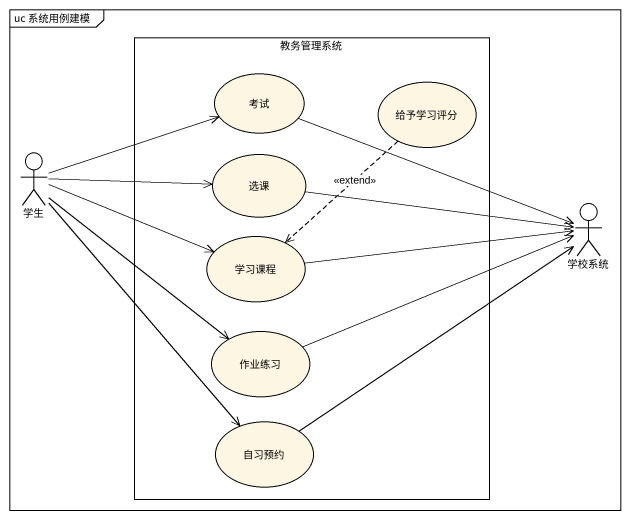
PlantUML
@startuml
mainframe uc 系统用例建模
rectangle 教务管理系统 {
  usecase 考试
  usecase 给予学习评分
  usecase 选课
  usecase 学习课程
  usecase 作业练习
  usecase 自习预约
}
actor 学生
actor 学校系统
考试 -right-> 学校系统
给予学习评分 ..> 学习课程 : <<extend>>
学生 -right-> 考试
学生 -right-> 选课
学生 -right-> 学习课程
学生 --> 作业练习
学生 --> 自习预约
选课 -right-> 学校系统
学习课程 -right-> 学校系统
作业练习 -right-> 学校系统
自习预约 -up-> 学校系统
@enduml
